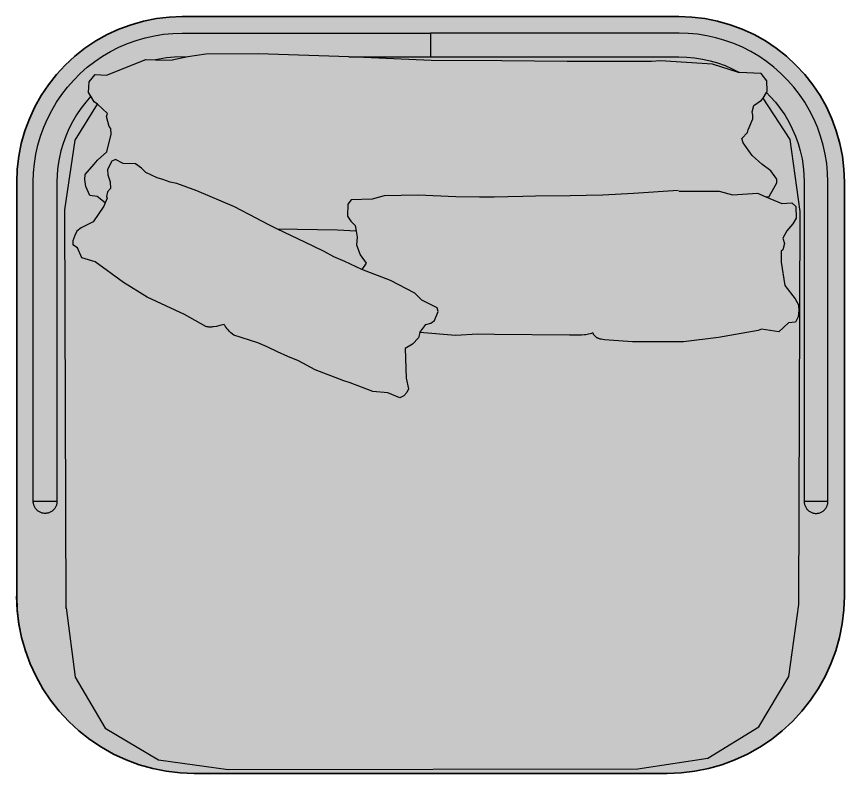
# Model space of a CAD drawing. Header units: millimetres. Extents: x 0 to 2215, y -1124 to 763.
# Drawn here: x 1286 to 2159, y -1124 to -326 of the extents above; entities that cross this region are included whole.
import ezdxf

# ---------------------------------------------------------------- set-up
doc = ezdxf.new("R2010")
doc.units = ezdxf.units.MM
doc.layers.add('Blocks', color=7, linetype='Continuous')
doc.layers.add('Blocks$Fill', color=7, linetype='Continuous', true_color=0xffffff)
doc.layers.add('Blocks$Inner', color=7, linetype='Continuous', lineweight=25, true_color=0x007f00)
doc.layers.add('Blocks$Outline', color=7, linetype='Continuous', lineweight=35, true_color=0xff3f3f)

# ---------------------------------------------------------------- blocks, each defined once
blk = doc.blocks.new('Fly SC1 Sofa Top')
at = {"layer": 'Blocks$Fill'}
blk.add_hatch(color=256, dxfattribs=at).paths.add_polyline_path([(898.69, -637.1), (903.77, -623.32), (907.76, -609.18), (910.63, -594.77), (912.35, -580.19), (912.93, -565.51), (912.93, -129.01), (912.39, -115.31), (910.78, -101.69), (908.11, -88.24), (904.38, -75.04), (899.64, -62.17), (893.89, -49.72), (887.19, -37.75), (879.57, -26.35), (871.08, -15.58), (861.77, -5.51), (851.7, 3.8), (840.93, 12.29), (829.53, 19.91), (817.56, 26.61), (805.11, 32.36), (792.24, 37.1), (779.04, 40.83), (765.59, 43.5), (751.97, 45.11), (738.27, 45.65), (476.27, 45.65), (214.27, 45.65), (200.57, 45.11), (186.95, 43.5), (173.49, 40.83), (160.29, 37.1), (147.43, 32.36), (134.97, 26.61), (123.01, 19.91), (111.6, 12.29), (100.83, 3.8), (90.76, -5.51), (81.45, -15.58), (72.96, -26.35), (65.34, -37.75), (58.64, -49.72), (52.9, -62.17), (48.15, -75.04), (44.43, -88.24), (41.75, -101.69), (40.14, -115.31), (39.6, -129.01), (39.6, -565.51), (40.18, -580.19), (41.91, -594.77), (44.77, -609.18), (48.76, -623.32), (53.85, -637.1), (60, -650.45), (67.17, -663.26), (75.34, -675.48), (84.43, -687.02), (94.4, -697.8), (105.19, -707.78), (116.73, -716.87), (128.94, -725.03), (141.76, -732.21), (155.1, -738.36), (168.88, -743.45), (183.02, -747.43), (197.43, -750.3), (212.02, -752.03), (226.7, -752.6), (476.27, -752.6), (725.83, -752.6), (740.51, -752.03), (755.1, -750.3), (769.51, -747.43), (783.65, -743.45), (797.43, -738.36), (810.78, -732.21), (823.59, -725.03), (835.81, -716.87), (847.34, -707.78), (858.13, -697.8), (868.1, -687.02), (877.2, -675.48), (885.36, -663.26), (892.54, -650.45)], flags=0)
at = {"layer": 'Blocks$Inner'}
blk.add_line((895.47, -465.87), (870.51, -465.87), dxfattribs=at)
blk.add_lwpolyline([(75.34, -675.48), (67.17, -663.26), (60, -650.45), (53.85, -637.1), (48.76, -623.32), (44.77, -609.18), (41.91, -594.77), (40.18, -580.19), (39.6, -565.51), (39.6, -129.01), (40.14, -115.31), (41.75, -101.69), (44.43, -88.24), (48.15, -75.04), (52.9, -62.17), (58.64, -49.72), (65.34, -37.75), (72.96, -26.35), (81.45, -15.58), (90.76, -5.51), (100.83, 3.8), (111.6, 12.29), (123.01, 19.91), (134.97, 26.61), (147.43, 32.36), (160.29, 37.1), (173.49, 40.83), (186.95, 43.5), (200.57, 45.11), (214.27, 45.65), (476.27, 45.65), (738.27, 45.65), (751.97, 45.11), (765.59, 43.5), (779.04, 40.83), (792.24, 37.1), (805.11, 32.36), (817.56, 26.61), (829.53, 19.91), (840.93, 12.29), (851.7, 3.8), (861.77, -5.51), (871.08, -15.58), (879.57, -26.35), (887.19, -37.75), (893.89, -49.72), (899.64, -62.17), (904.38, -75.04), (908.11, -88.24), (910.78, -101.69), (912.39, -115.31), (912.93, -129.01), (912.93, -565.51), (912.35, -580.19), (910.63, -594.77), (907.76, -609.18), (903.77, -623.32), (898.69, -637.1), (892.54, -650.45), (885.36, -663.26), (877.2, -675.48), (868.1, -687.02), (858.13, -697.8), (847.34, -707.78), (835.81, -716.87), (823.59, -725.03), (810.78, -732.21), (797.43, -738.36), (783.65, -743.45), (769.51, -747.43), (755.1, -750.3), (740.51, -752.03), (725.83, -752.6), (476.27, -752.6), (226.7, -752.6), (212.02, -752.03), (197.43, -750.3), (183.02, -747.43), (168.88, -743.45), (155.1, -738.36), (141.76, -732.21), (128.94, -725.03), (116.73, -716.87), (105.19, -707.78), (94.4, -697.8), (84.43, -687.02)], close=True, dxfattribs=at)
for points in [[(117.88, -38.46), (112.38, -44.72), (107.28, -51.28), (102.61, -58.16), (98.39, -65.31), (94.61, -72.71), (91.32, -80.33), (88.5, -88.15), (86.18, -96.13), (84.37, -104.23), (83.07, -112.44), (82.29, -120.71), (82.02, -129.21), (82.02, -465.87), (57.07, -465.87), (57.07, -128.82), (57.37, -119.14), (58.3, -109.31), (59.85, -99.56), (62, -89.92), (64.76, -80.44), (68.1, -71.14), (72.03, -62.08), (76.51, -53.28), (81.54, -44.78), (87.09, -36.61), (93.14, -28.81), (99.67, -21.4), (106.66, -14.42), (114.06, -7.89), (121.87, -1.83), (130.03, 3.72), (138.54, 8.75), (147.33, 13.23), (156.4, 17.15), (165.69, 20.5), (175.17, 23.25), (184.81, 25.41), (194.57, 26.95), (204.4, 27.88), (214.07, 28.18), (476.27, 28.18), (476.27, 3.23)], [(830.56, -34.43), (834.67, -38.49), (840.16, -44.72), (845.25, -51.28), (849.92, -58.16), (854.15, -65.31), (857.92, -72.71), (861.22, -80.33), (864.03, -88.15), (866.35, -96.13), (868.16, -104.23), (869.46, -112.44), (870.25, -120.71), (870.51, -129.21), (870.51, -465.87), (870.54, -466.65), (870.61, -467.43), (870.73, -468.21), (870.91, -468.97), (871.12, -469.72), (871.39, -470.46), (871.7, -471.18), (872.06, -471.88), (872.46, -472.55), (872.9, -473.2), (873.38, -473.82), (873.89, -474.41), (874.45, -474.96), (875.04, -475.48), (875.66, -475.96), (876.3, -476.4), (876.98, -476.8), (877.68, -477.16), (878.4, -477.47), (879.13, -477.73), (879.89, -477.95), (880.65, -478.12), (881.43, -478.25), (882.21, -478.32), (882.99, -478.35), (883.77, -478.32), (884.55, -478.25), (885.33, -478.12), (886.09, -477.95), (886.84, -477.73), (887.58, -477.47), (888.3, -477.16), (889, -476.8), (889.67, -476.4), (890.32, -475.96), (890.94, -475.48), (891.53, -474.96), (892.08, -474.41), (892.6, -473.82), (893.08, -473.2), (893.52, -472.55), (893.92, -471.88), (894.28, -471.18), (894.59, -470.46), (894.85, -469.72), (895.07, -468.97), (895.24, -468.21), (895.37, -467.43), (895.44, -466.65), (895.47, -465.87), (895.47, -128.82), (895.16, -119.14), (894.23, -109.31), (892.69, -99.56), (890.53, -89.92), (887.78, -80.44), (884.43, -71.14), (880.51, -62.08), (876.03, -53.28), (871, -44.78), (865.45, -36.61), (859.39, -28.81), (852.86, -21.4), (845.88, -14.42), (838.47, -7.89), (830.67, -1.83), (822.5, 3.72), (814, 8.75), (805.2, 13.23), (796.14, 17.15), (786.85, 20.5), (777.36, 23.25), (767.72, 25.41), (757.97, 26.95), (748.14, 27.88), (738.46, 28.18), (476.27, 28.18)], [(132.81, -150.82), (124.58, -144.11), (116.64, -143.16), (112.61, -133.6), (111.54, -126.36), (111.82, -120.95), (121.22, -109.92), (124.86, -105.81), (134.7, -96.87), (139.33, -78.49), (139.01, -72.33), (137.03, -70.47), (134.43, -59.72), (135.45, -56.67), (124.66, -46.59), (121.41, -44.2), (117.88, -38.46), (115.33, -34.59), (116.16, -23.25), (122.43, -15.42), (134.23, -16.06), (175.9, 0.44), (186.06, 0.14), (203.55, -0.48)], [(220.23, 3.25), (205.97, 2.97), (197.7, 2.18), (186.06, 0.14)], [(830.05, -144.49), (833.68, -144.18), (841.51, -129.68), (841.43, -125.73), (835.19, -117.17), (825.82, -110.07), (815.69, -100.96), (806.21, -87.69), (804.8, -83.12), (810.53, -76.75), (811.38, -73.99), (816.14, -62.17), (816.27, -58.18), (815.49, -54.67), (817.37, -48.03), (825.56, -42.64), (827.03, -40.49), (830.56, -34.43), (831.42, -33.06), (831.16, -22.17), (825.16, -14.28), (802.12, -13.22), (801.21, -13.37), (773.71, -4.5), (718.82, -0.98), (709.43, -1.63), (620.26, -1.9), (551.55, -0.98), (476.72, -0.85), (390.01, 3.23), (294.61, 6.42), (239.16, 6.14), (220.23, 3.25), (203.55, -0.5)], [(390.01, 3.23), (476.27, 3.23), (738.07, 3.23), (746.57, 2.97), (754.84, 2.18), (763.05, 0.88), (771.15, -0.93), (779.13, -3.25), (786.95, -6.06), (794.57, -9.36), (802.12, -13.22)], [(91.76, -578.11), (101.34, -651.12), (133.06, -704.96), (189.11, -738.15), (262.85, -748.47), (695.02, -747.74), (768.77, -736.67), (822.61, -703.49), (854.32, -650.39), (864.64, -574.43), (866.12, -159.96), (855.79, -84), (827.03, -40.49)], [(91.81, -578.5), (90.24, -158.18), (101.19, -84.66), (124.66, -46.59)], [(397.72, -180.76), (378.19, -179.52), (314.73, -178.72), (304.75, -173.75), (292.22, -166.99), (269.3, -154.97), (229.67, -138.09), (208.65, -130.32), (201.61, -128.92), (193.72, -126.24), (187.85, -124.51), (175.89, -118.8), (171.36, -114.16), (164.82, -109.8), (151.74, -109.47), (143.69, -105.05), (140, -106.79), (135.36, -115.73), (135.75, -121.15), (138.1, -128.53), (138.47, -135.56), (135.28, -139.13), (134.3, -144.02), (134.96, -145.95), (132.81, -150.82), (131.35, -154.23), (120.17, -170.67), (107.65, -177.26), (102.84, -180.73), (100.83, -185.09), (98.81, -190.9), (98.81, -195.15)], [(738.12, -138.43), (780.74, -138.43), (794.85, -142.33), (821.26, -140.53), (830.05, -144.49), (846.77, -151.34), (857.58, -150.74), (861.51, -154.81), (861.93, -167.12), (858.54, -173.06), (852.17, -180.39), (847.93, -188.03), (849.52, -193.65), (848.03, -200.44), (846.33, -201.93), (846.33, -213.39), (850.15, -237.9), (860.77, -252.13), (864.59, -258.28), (864.8, -264.44), (864.06, -271.02), (861.19, -276.53), (853.98, -277.49), (843.68, -286.72), (825.32, -284.07), (822.03, -285.34), (780.01, -292.88), (743.18, -297.44), (689.38, -297.44), (659.61, -295.32), (657.88, -295.07), (656.17, -294.75), (655.33, -294.55), (654.5, -294.31), (653.69, -294.03), (653.29, -293.86), (652.89, -293.68), (652.5, -293.49), (652.12, -293.28), (651.73, -293.05), (651.36, -292.8), (650.99, -292.53), (650.63, -292.24), (650.27, -291.93), (649.92, -291.59), (649.58, -291.24), (649.25, -290.85), (648.92, -290.44), (648.6, -290.01), (648.29, -289.54), (647.99, -289.05), (647.7, -288.53), (647.42, -287.98), (645.98, -288.51), (644.52, -288.97), (643.04, -289.35), (641.54, -289.68), (640.04, -289.93), (638.52, -290.14), (635.44, -290.4), (632.32, -290.5), (629.18, -290.47), (622.84, -290.22), (543.77, -289.8), (526.26, -289.27), (502.7, -290.65), (465.08, -287.65), (463.34, -293.15), (457.03, -300.02), (449.31, -304.27), (450.32, -335.58), (453, -346.81), (451.21, -350.67), (448.03, -354.19), (443.67, -356.54), (431.2, -351.23), (415.38, -349.67), (391.57, -340.5), (384.75, -338.37), (354.39, -327.08), (337.01, -317.58), (325.66, -312.72), (314.7, -307.8), (303.69, -302.71), (294.13, -298.29), (268.59, -290.52), (265.65, -287.88), (264.24, -286.52), (262.88, -285.13), (261.6, -283.7), (260.41, -282.2), (259.87, -281.42), (259.35, -280.63), (258.87, -279.82), (258.43, -278.98), (253.95, -280.22), (250.3, -281.07), (247.36, -281.59), (246.12, -281.75), (245.01, -281.84), (244.01, -281.88), (243.12, -281.87), (242.32, -281.82), (241.59, -281.73), (240.92, -281.62), (240.3, -281.49), (239.12, -281.19), (216.43, -268.72), (177.35, -250.44), (152.36, -234.79), (122.51, -213.1), (108.2, -208.8), (103.78, -198.23), (98.92, -195.21)], [(737.46, -137.97), (690.25, -140.84), (658.05, -142.67), (640.58, -143.19), (623.37, -143.58), (586.99, -143.84), (573.7, -144.1), (557.79, -144.36), (543.19, -144.88), (527.94, -144.88), (502.77, -144.49), (463.27, -142.67), (427.29, -143.32), (414.77, -147.1), (392.48, -147.75), (388.83, -152.05), (388.57, -164.7), (392.22, -170.3), (396.52, -174.74), (397.72, -180.76), (398.74, -187.12), (397.96, -194.94), (402.06, -205.64), (408.13, -214.47), (403.69, -221.18), (385.69, -212.77), (374.23, -207.8), (363.83, -202.26), (352.93, -197.01), (343.43, -192.37), (314.73, -178.72)], [(465.08, -287.65), (471.34, -279.17), (476.37, -277.66), (480.28, -274.81), (484.36, -265.37), (483.3, -261.56), (466.87, -253.29), (459.77, -246.25), (433.88, -232.89), (403.69, -221.18)], [(82.02, -465.87), (82, -466.65), (81.92, -467.43), (81.8, -468.21), (81.63, -468.97), (81.41, -469.72), (81.15, -470.46), (80.84, -471.18), (80.48, -471.88), (80.08, -472.55), (79.64, -473.2), (79.16, -473.82), (78.64, -474.41), (78.09, -474.96), (77.5, -475.48), (76.88, -475.96), (76.23, -476.4), (75.56, -476.8), (74.86, -477.16), (74.14, -477.47), (73.4, -477.73), (72.65, -477.95), (71.88, -478.12), (71.11, -478.25), (70.33, -478.32), (69.55, -478.35), (68.76, -478.32), (67.98, -478.25), (67.21, -478.12), (66.44, -477.95), (65.69, -477.73), (64.95, -477.47), (64.23, -477.16), (63.54, -476.8), (62.86, -476.4), (62.21, -475.96), (61.59, -475.48), (61.01, -474.96), (60.45, -474.41), (59.93, -473.82), (59.45, -473.2), (59.01, -472.55), (58.61, -471.88), (58.26, -471.18), (57.95, -470.46), (57.68, -469.72), (57.46, -468.97), (57.29, -468.21), (57.17, -467.43), (57.09, -466.65), (57.07, -465.87)], [(49.06, -624.9), (44.85, -610.39), (41.83, -595.59), (40, -580.6), (39.4, -565.51)]]:
    blk.add_lwpolyline(points, dxfattribs=at)
at = {"layer": 'Blocks$Outline'}
for points in [[(200.57, 45.11), (186.95, 43.5)], [(214.27, 45.65), (200.57, 45.11)], [(476.27, 45.65), (214.27, 45.65)], [(738.27, 45.65), (476.27, 45.65)], [(751.97, 45.11), (738.27, 45.65)], [(765.59, 43.5), (751.97, 45.11)], [(160.29, 37.1), (147.43, 32.36)], [(173.49, 40.83), (160.29, 37.1)], [(186.95, 43.5), (173.49, 40.83)], [(779.04, 40.83), (765.59, 43.5)], [(792.24, 37.1), (779.04, 40.83)], [(805.11, 32.36), (792.24, 37.1)], [(134.97, 26.61), (123.01, 19.91)], [(147.43, 32.36), (134.97, 26.61)], [(817.56, 26.61), (805.11, 32.36)], [(829.53, 19.91), (817.56, 26.61)], [(123.01, 19.91), (111.6, 12.29)], [(840.93, 12.29), (829.53, 19.91)], [(111.6, 12.29), (100.83, 3.8)], [(851.7, 3.8), (840.93, 12.29)], [(100.83, 3.8), (90.76, -5.51)], [(861.77, -5.51), (851.7, 3.8)], [(90.76, -5.51), (81.45, -15.58)], [(871.08, -15.58), (861.77, -5.51)], [(81.45, -15.58), (72.96, -26.35)], [(879.57, -26.35), (871.08, -15.58)], [(72.96, -26.35), (65.34, -37.75)], [(887.19, -37.75), (879.57, -26.35)], [(65.34, -37.75), (58.64, -49.72)], [(893.89, -49.72), (887.19, -37.75)], [(58.64, -49.72), (52.9, -62.17)], [(899.64, -62.17), (893.89, -49.72)], [(52.9, -62.17), (48.15, -75.04)], [(904.38, -75.04), (899.64, -62.17)], [(48.15, -75.04), (44.43, -88.24)], [(908.11, -88.24), (904.38, -75.04)], [(44.43, -88.24), (41.75, -101.69)], [(910.78, -101.69), (908.11, -88.24)], [(41.75, -101.69), (40.14, -115.31)], [(912.39, -115.31), (910.78, -101.69)], [(40.14, -115.31), (39.6, -129.01)], [(912.93, -129.01), (912.39, -115.31)], [(39.6, -129.01), (39.6, -565.51)], [(912.93, -565.51), (912.93, -129.01)], [(39.6, -565.51), (40.18, -580.19)], [(912.35, -580.19), (912.93, -565.51)], [(40.18, -580.19), (41.91, -594.77)], [(910.63, -594.77), (912.35, -580.19)], [(41.91, -594.77), (44.77, -609.18)], [(907.76, -609.18), (910.63, -594.77)], [(44.77, -609.18), (48.76, -623.32)], [(903.77, -623.32), (907.76, -609.18)], [(48.76, -623.32), (53.85, -637.1)], [(898.69, -637.1), (903.77, -623.32)], [(53.85, -637.1), (60, -650.45)], [(892.54, -650.45), (898.69, -637.1)], [(60, -650.45), (67.17, -663.26)], [(885.36, -663.26), (892.54, -650.45)], [(67.17, -663.26), (75.34, -675.48)], [(877.2, -675.48), (885.36, -663.26)], [(75.34, -675.48), (84.43, -687.02)], [(868.1, -687.02), (877.2, -675.48)], [(84.43, -687.02), (94.4, -697.8)], [(858.13, -697.8), (868.1, -687.02)], [(94.4, -697.8), (105.19, -707.78)], [(847.34, -707.78), (858.13, -697.8)], [(105.19, -707.78), (116.73, -716.87)], [(835.81, -716.87), (847.34, -707.78)], [(116.73, -716.87), (128.94, -725.03)], [(128.94, -725.03), (141.76, -732.21)], [(810.78, -732.21), (823.59, -725.03)], [(823.59, -725.03), (835.81, -716.87)], [(141.76, -732.21), (155.1, -738.36)], [(797.43, -738.36), (810.78, -732.21)], [(155.1, -738.36), (168.88, -743.45)], [(783.65, -743.45), (797.43, -738.36)], [(168.88, -743.45), (183.02, -747.43)], [(183.02, -747.43), (197.43, -750.3)], [(197.43, -750.3), (212.02, -752.03)], [(740.51, -752.03), (755.1, -750.3)], [(755.1, -750.3), (769.51, -747.43)], [(769.51, -747.43), (783.65, -743.45)], [(212.02, -752.03), (226.7, -752.6)], [(226.7, -752.6), (476.27, -752.6)], [(476.27, -752.6), (725.83, -752.6)], [(725.83, -752.6), (740.51, -752.03)]]:
    blk.add_lwpolyline(points, dxfattribs=at)

msp = doc.modelspace()

# ---------------------------------------------------------------- block references
at = {"layer": 'Blocks'}
msp.add_blockref('Fly SC1 Sofa Top', (1246.22, -371.78), dxfattribs=at)

doc.saveas('drawing.dxf')
